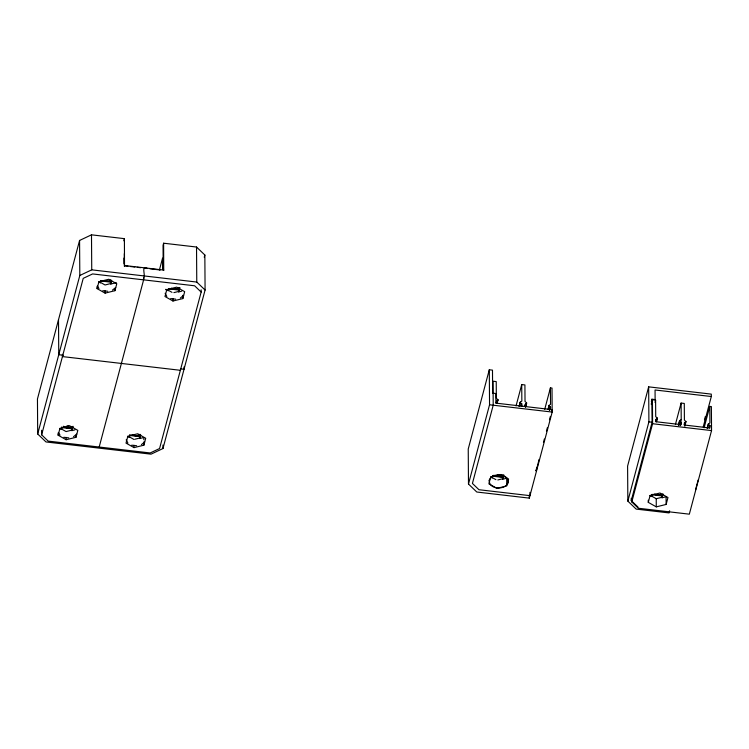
<?xml version="1.0" encoding="UTF-8"?>
<svg xmlns="http://www.w3.org/2000/svg" width="749" height="749" viewBox="0 0 749 749"><rect width="100%" height="100%" fill="white"/><g stroke="black" fill="none" stroke-linecap="round" stroke-linejoin="round"><path stroke-width="1.12" d="M127.976 266.241L124.512 265.839L124.409 238.65L91.49 234.83L79.572 240.457L37.45 398.955L37.693 433.98L46.007 441.957L151.036 454.166L162.964 448.539L205.086 290.032L204.842 255.006L196.528 247.03L163.619 243.21L163.048 245.354L163.207 268.376M37.693 433.98L79.815 275.473L79.572 240.457M41.644 434.823L83.223 278.356L92.614 273.928L194.609 285.781L201.153 292.063L159.574 448.529L150.184 452.958L48.189 441.105L41.644 434.823L41.607 430.254M58.132 435.225L59.967 428.297L69.816 425.872L77.821 430.375L75.977 437.304L66.127 439.729L58.132 435.225L58.113 433.034M97.089 288.627L98.924 281.699L108.774 279.265L116.778 283.768L114.934 290.696L105.094 293.131L97.089 288.627L97.07 286.436M59.714 428.475L61.362 429.402L61.718 427.089M98.681 281.877L100.319 282.794L100.675 280.491M61.362 429.402L61.942 427.23M100.319 282.794L100.9 280.622M74.909 429.879L71.876 430.628L72.7 426.546M114.878 283.028L110.843 284.021L111.189 281.708L102.772 280.735M71.876 430.628L73.037 426.284M110.843 284.021L111.704 280.763M123.838 240.794L124.409 238.65M143.368 279.302C146.467 275.669 140.166 265.09 147.572 268.517M99.186 447.031L143.611 279.854L143.593 277.664M159.434 269.874L162.57 258.087L162.655 269.743M163.722 270.398L163.619 243.21M127.611 436.367L129.259 437.294L129.614 435.459L140.129 436.686L140.597 434.439M165.744 289.301L168.216 290.687L168.572 288.861L179.086 290.078L179.554 287.831M129.259 437.294L129.83 435.122M168.216 290.687L168.787 288.515M143.836 439.71L143.817 437.519L139.773 438.511L140.129 436.686M181.764 291.164L178.73 291.913L179.086 290.078M139.773 438.511L140.643 435.253M178.73 291.913L179.891 287.569M143.874 445.196L145.709 438.259L137.704 433.765L127.864 436.19L126.019 443.118L134.024 447.621L143.874 445.196L143.845 441.901M182.831 298.589L184.675 291.661L176.67 287.157L166.821 289.582L164.977 296.51L172.982 301.014L182.831 298.589L182.803 295.303M204.243 257.244L204.842 255.006M551.564 411.922L552.163 409.666L495.904 403.131L495.838 393.534L492.645 393.159L492.486 370.137L489.294 369.763L468.237 449.016L468.481 484.041L476.785 492.018L529.309 498.122L552.172 412.062L552.013 388.076L550.412 387.888L544.729 409.3M468.481 484.041L489.546 404.788L489.294 369.763M496.091 403.037L496.681 400.818L497.945 400.013L496.344 398.15L496.231 381.597L493.039 381.222L493.207 405.209L472.422 483.442L478.967 489.724L529.964 495.651L529.936 492.365M497.064 402.859L497.945 399.526M497.064 403.337L497.945 400.013M492.72 475.849L492.14 478.021L492.13 477.544L495.913 479.669M516.042 405.967L521.725 384.555L524.918 384.93L525.03 401.483L526.631 402.868L525.751 406.67M519.076 406.557L520.255 402.119L521.847 401.108L521.725 384.555M519.375 405.93L520.255 402.119M520.958 405.93L521.547 403.711L520.265 402.606M521.276 405.967L521.547 403.711M505.687 478.499L502.654 479.248L503.478 475.166M502.654 479.248L503.815 474.903M524.777 406.37L525.367 404.151L526.641 403.346M525.452 407.297L526.631 402.868M548.062 409.263L548.942 405.452L550.534 404.441L550.412 387.888M549.345 410.368L550.234 407.044L548.942 405.452M549.663 410.405L550.234 407.044M535.975 470.578L536.874 467.198M543.465 442.378L544.364 438.998M546.461 431.096L547.36 427.716M549.457 419.815L550.365 416.435M703.217 426.977L711.316 396.521L711.297 394.124L648.662 386.849L627.596 466.093L627.849 501.118L636.154 509.095L669.072 512.925L669.634 510.781M651.34 401.445L651.93 399.208L655.122 399.582L655.057 389.986L711.316 396.521M651.227 404.217L652.416 399.741L655.6 400.116L655.721 416.669L657.322 418.054L656.442 421.856M627.849 501.118L648.906 421.865L648.662 386.849M655 402.372L655.6 400.116M638.045 507.11L631.267 500.604L652.098 422.239L651.93 399.208M704.097 427.819L709.79 406.407L711.381 406.595L711.55 430.581L689.333 514.17L638.335 508.243L631.791 501.961L652.585 423.728L652.416 399.741M655.469 421.556L656.058 419.337L657.322 418.532M656.433 421.378L657.322 418.054M648.278 502.364L650.123 495.435L659.963 493.011L667.968 497.514L666.133 504.442L656.283 506.867L648.278 502.364L648.26 500.173M649.87 495.613L651.508 496.54L651.864 494.714L662.388 495.932L662.856 493.685M651.508 496.54L652.089 494.368M675.411 424.486L681.103 403.074L684.286 403.449L684.408 420.002L686.009 421.865L684.427 422.642L684.436 425.039L709.94 427.997L709.921 425.601L708.32 423.981L709.902 422.96L709.79 406.407M678.454 425.076L679.633 420.638L681.216 419.627L681.103 403.074M678.454 425.554L679.633 420.638M680.335 422.951L681.216 419.627M680.036 425.554L680.916 422.23L679.633 421.125M680.354 425.591L680.916 422.23M666.133 504.442L666.076 496.765L662.032 497.767L662.388 495.932M662.032 497.767L662.893 494.509M684.155 424.889L684.745 422.67M684.829 426.293L686.009 421.387M704.463 419.824L705.352 416.472M707.14 428.409L708.32 423.981M707.44 427.782L708.32 424.458M709.013 427.782L709.603 425.563M709.331 427.819L709.921 425.601M698.162 479.987L695.596 489.64L695.587 488.676M115.721 287.494L112.472 290.088M166.025 289.91L166.465 289.442M183.608 295.387L180.369 297.98M76.754 434.102L73.514 436.695M144.651 441.985L141.411 444.588M79.815 275.473L91.743 269.846L196.772 282.055L205.086 290.032M110.833 283.543L105.038 284.976L100.319 282.317M173.89 292.625L178.73 291.427M71.876 430.141L66.071 431.574L61.362 428.924M134.932 439.223L139.773 438.034M497.823 479.959L502.654 478.761M651.508 496.063L656.227 498.712L662.032 497.28M107.744 291.258L102.8 290.678M175.641 299.151L170.688 298.57M68.786 437.865L63.834 437.285M136.683 445.749L131.73 445.178M124.596 265.521L163.806 270.071M130.279 266.513L134.886 267.047M137.198 267.309L140.653 267.711M149.884 268.788L160.258 269.996M169.62 288.496L179.086 289.601M100.675 280.969L111.198 282.186M496.681 400.818L496.381 403.187M525.367 404.151L525.068 406.52M656.058 419.337L655.75 421.706L681.253 424.664L681.234 422.267M648.906 421.865L652.098 422.239M63.393 355.269L58.759 354.726L58.506 319.711M180.546 368.882L184.02 369.285L184.011 366.944M489.546 404.788L552.172 412.062M652.585 423.728L711.55 430.581M180.369 370.296L62.429 356.59L62.41 354.305M499.845 475.606L497.748 475.362A5.346 3.586 -0.4 0 0 501.736 474.763M66.961 425.788L69.067 426.031M493.535 475.353L501.952 476.336M493.544 475.83L503.01 476.935L503.01 477.413L492.496 476.186M652.913 494.349L662.388 495.454M62.766 427.211L72.232 428.316M129.605 434.982L140.129 436.199M61.718 427.576L72.232 428.793M168.207 290.209L171.98 292.335M129.249 436.817L133.968 439.466M166.849 296.407L165.136 293.243M98.952 288.515L97.417 285.893M127.882 443.015L126.178 439.841M59.995 435.122L58.459 432.491M116.058 282.504L116.423 283.628M656.227 498.712L656.283 506.867M631.772 498.534L631.791 501.961M631.257 498.3L631.267 500.604M550.552 407.082L550.562 409.478M539.065 459.437L536.218 471.121L536.218 470.157M529.29 495.791L529.309 498.122M521.866 403.748L521.875 406.145M506.699 478.246L506.736 483.732M201.144 289.779L201.153 292.063M196.528 247.03L196.772 282.055M172.963 298.682L172.982 301.014M162.936 445.037L162.964 448.539M134.005 445.29L134.024 447.621M124.325 253.649L124.409 266.457M123.96 258.068L123.997 263.826M114.925 288.505L114.934 290.696M105.075 290.799L105.094 293.131M91.49 234.83L91.743 269.846M75.958 435.113L75.977 437.304M66.118 437.397L66.127 439.729M71.998 426.462A5.346 3.586 -0.4 0 1 63.534 426.237M139.894 434.354A5.346 3.586 -0.4 0 1 132.367 434.813M178.852 287.747A5.346 3.586 -0.4 0 1 171.324 288.206M110.955 279.864A5.346 3.586 -0.4 0 1 104.607 280.819M661.114 494.237A5.346 3.586 -0.4 0 1 654.617 494.059M502.776 475.081A5.346 3.586 -0.4 0 1 495.248 475.54M489.191 480.306C488.835 489.743 505.313 490.511 508.309 482.534C508.665 473.096 492.187 472.329 489.191 480.306M490.745 476.916L488.9 483.845L496.905 488.348L506.755 485.923L508.599 478.995L500.594 474.492L490.745 476.916"/></g></svg>
